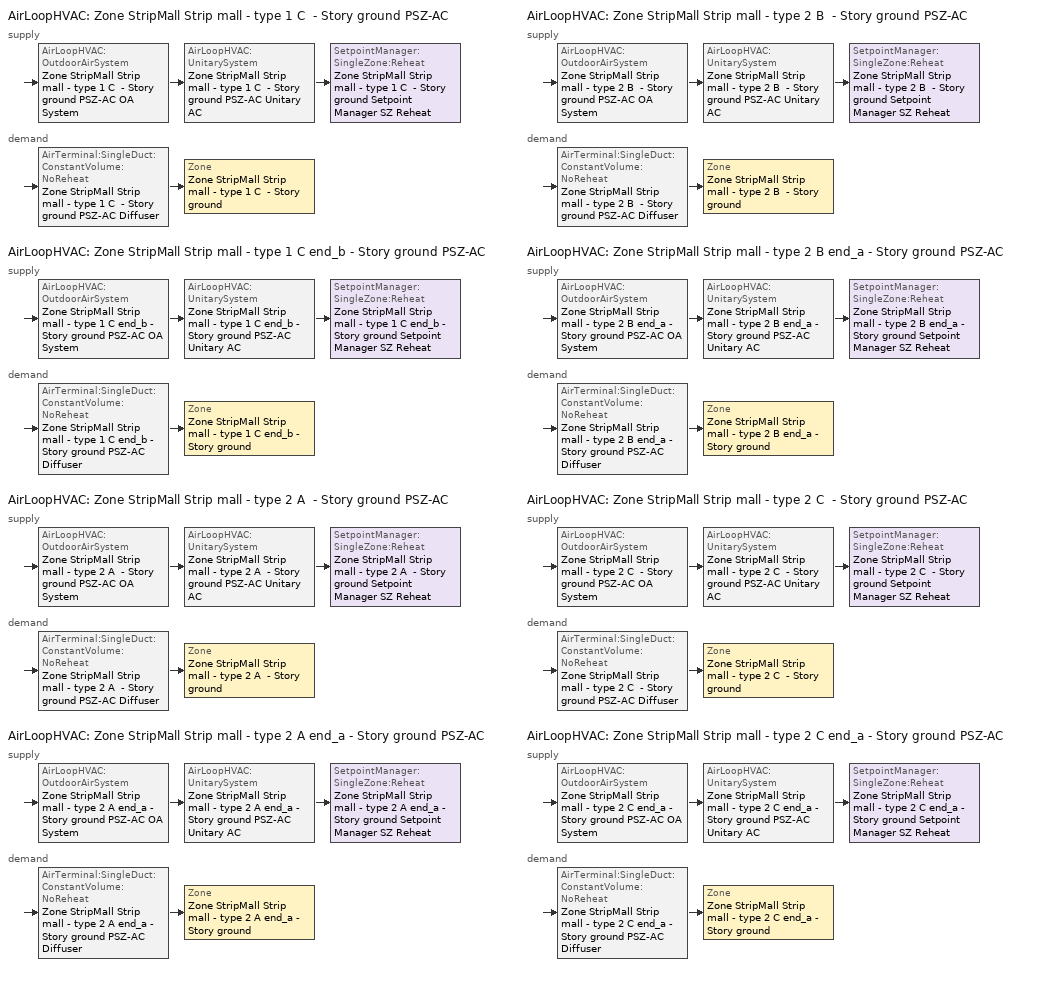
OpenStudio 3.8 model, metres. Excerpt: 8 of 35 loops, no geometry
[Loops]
AirLoopHVAC 'Zone StripMall Strip mall - type 1 C  - Story ground PSZ-AC'
 supply: AirLoopHVAC:OutdoorAirSystem 'Zone StripMall Strip mall - type 1 C  - Story ground PSZ-AC OA System' > AirLoopHVAC:UnitarySystem 'Zone StripMall Strip mall - type 1 C  - Story ground PSZ-AC Unitary AC' > SetpointManager:SingleZone:Reheat 'Zone StripMall Strip mall - type 1 C  - Story ground Setpoint Manager SZ Reheat'
 demand: AirTerminal:SingleDuct:ConstantVolume:NoReheat 'Zone StripMall Strip mall - type 1 C  - Story ground PSZ-AC Diffuser' > Zone 'Zone StripMall Strip mall - type 1 C  - Story ground'
AirLoopHVAC 'Zone StripMall Strip mall - type 1 C end_b - Story ground PSZ-AC'
 supply: AirLoopHVAC:OutdoorAirSystem 'Zone StripMall Strip mall - type 1 C end_b - Story ground PSZ-AC OA System' > AirLoopHVAC:UnitarySystem 'Zone StripMall Strip mall - type 1 C end_b - Story ground PSZ-AC Unitary AC' > SetpointManager:SingleZone:Reheat 'Zone StripMall Strip mall - type 1 C end_b - Story ground Setpoint Manager SZ Reheat'
 demand: AirTerminal:SingleDuct:ConstantVolume:NoReheat 'Zone StripMall Strip mall - type 1 C end_b - Story ground PSZ-AC Diffuser' > Zone 'Zone StripMall Strip mall - type 1 C end_b - Story ground'
AirLoopHVAC 'Zone StripMall Strip mall - type 2 A  - Story ground PSZ-AC'
 supply: AirLoopHVAC:OutdoorAirSystem 'Zone StripMall Strip mall - type 2 A  - Story ground PSZ-AC OA System' > AirLoopHVAC:UnitarySystem 'Zone StripMall Strip mall - type 2 A  - Story ground PSZ-AC Unitary AC' > SetpointManager:SingleZone:Reheat 'Zone StripMall Strip mall - type 2 A  - Story ground Setpoint Manager SZ Reheat'
 demand: AirTerminal:SingleDuct:ConstantVolume:NoReheat 'Zone StripMall Strip mall - type 2 A  - Story ground PSZ-AC Diffuser' > Zone 'Zone StripMall Strip mall - type 2 A  - Story ground'
AirLoopHVAC 'Zone StripMall Strip mall - type 2 A end_a - Story ground PSZ-AC'
 supply: AirLoopHVAC:OutdoorAirSystem 'Zone StripMall Strip mall - type 2 A end_a - Story ground PSZ-AC OA System' > AirLoopHVAC:UnitarySystem 'Zone StripMall Strip mall - type 2 A end_a - Story ground PSZ-AC Unitary AC' > SetpointManager:SingleZone:Reheat 'Zone StripMall Strip mall - type 2 A end_a - Story ground Setpoint Manager SZ Reheat'
 demand: AirTerminal:SingleDuct:ConstantVolume:NoReheat 'Zone StripMall Strip mall - type 2 A end_a - Story ground PSZ-AC Diffuser' > Zone 'Zone StripMall Strip mall - type 2 A end_a - Story ground'
AirLoopHVAC 'Zone StripMall Strip mall - type 2 B  - Story ground PSZ-AC'
 supply: AirLoopHVAC:OutdoorAirSystem 'Zone StripMall Strip mall - type 2 B  - Story ground PSZ-AC OA System' > AirLoopHVAC:UnitarySystem 'Zone StripMall Strip mall - type 2 B  - Story ground PSZ-AC Unitary AC' > SetpointManager:SingleZone:Reheat 'Zone StripMall Strip mall - type 2 B  - Story ground Setpoint Manager SZ Reheat'
 demand: AirTerminal:SingleDuct:ConstantVolume:NoReheat 'Zone StripMall Strip mall - type 2 B  - Story ground PSZ-AC Diffuser' > Zone 'Zone StripMall Strip mall - type 2 B  - Story ground'
AirLoopHVAC 'Zone StripMall Strip mall - type 2 B end_a - Story ground PSZ-AC'
 supply: AirLoopHVAC:OutdoorAirSystem 'Zone StripMall Strip mall - type 2 B end_a - Story ground PSZ-AC OA System' > AirLoopHVAC:UnitarySystem 'Zone StripMall Strip mall - type 2 B end_a - Story ground PSZ-AC Unitary AC' > SetpointManager:SingleZone:Reheat 'Zone StripMall Strip mall - type 2 B end_a - Story ground Setpoint Manager SZ Reheat'
 demand: AirTerminal:SingleDuct:ConstantVolume:NoReheat 'Zone StripMall Strip mall - type 2 B end_a - Story ground PSZ-AC Diffuser' > Zone 'Zone StripMall Strip mall - type 2 B end_a - Story ground'
AirLoopHVAC 'Zone StripMall Strip mall - type 2 C  - Story ground PSZ-AC'
 supply: AirLoopHVAC:OutdoorAirSystem 'Zone StripMall Strip mall - type 2 C  - Story ground PSZ-AC OA System' > AirLoopHVAC:UnitarySystem 'Zone StripMall Strip mall - type 2 C  - Story ground PSZ-AC Unitary AC' > SetpointManager:SingleZone:Reheat 'Zone StripMall Strip mall - type 2 C  - Story ground Setpoint Manager SZ Reheat'
 demand: AirTerminal:SingleDuct:ConstantVolume:NoReheat 'Zone StripMall Strip mall - type 2 C  - Story ground PSZ-AC Diffuser' > Zone 'Zone StripMall Strip mall - type 2 C  - Story ground'
AirLoopHVAC 'Zone StripMall Strip mall - type 2 C end_a - Story ground PSZ-AC'
 supply: AirLoopHVAC:OutdoorAirSystem 'Zone StripMall Strip mall - type 2 C end_a - Story ground PSZ-AC OA System' > AirLoopHVAC:UnitarySystem 'Zone StripMall Strip mall - type 2 C end_a - Story ground PSZ-AC Unitary AC' > SetpointManager:SingleZone:Reheat 'Zone StripMall Strip mall - type 2 C end_a - Story ground Setpoint Manager SZ Reheat'
 demand: AirTerminal:SingleDuct:ConstantVolume:NoReheat 'Zone StripMall Strip mall - type 2 C end_a - Story ground PSZ-AC Diffuser' > Zone 'Zone StripMall Strip mall - type 2 C end_a - Story ground'
[Sizing:Zone] Zone Cooling Design Supply Air Temperature Input Method=SupplyAirTemperature; Zone Cooling Design Supply Air Temperature {C}=12.7778; Zone Cooling Design Supply Air Temperature Difference {deltaC}=11.11; Zone Heating Design Supply Air Temperature Input Method=SupplyAirTemperature; Zone Heating Design Supply Air Temperature {C}=50; Zone Heating Design Supply Air Temperature Difference {deltaC}=11.11; Zone Cooling Design Supply Air Humidity Ratio {kg-H2O/kg-air}=0.0085; Zone Heating Design Supply Air Humidity Ratio {kg-H2O/kg-air}=0.008; Cooling Design Air Flow Method=DesignDay; Heating Design Air Flow Method=DesignDay; Account for Dedicated Outdoor Air System=No; Dedicated Outdoor Air System Control Strategy=NeutralSupplyAir; Dedicated Outdoor Air Low Setpoint Temperature for Design {C}=autosize; Dedicated Outdoor Air High Setpoint Temperature for Design {C}=autosize; Zone Load Sizing Method=Sensible Load Only No Latent Load; Zone Latent Cooling Design Supply Air Humidity Ratio Input Method=HumidityRatioDifference; Zone Cooling Design Supply Air Humidity Ratio Difference {kgWater/kgDryAir}=0.005; Zone Latent Heating Design Supply Air Humidity Ratio Input Method=HumidityRatioDifference; Zone Humidification Design Supply Air Humidity Ratio Difference {kgWater/kgDryAir}=0.005
Zone StripMall Strip mall - type 2 A end_a - Story ground; Zone StripMall Strip mall - type 2 B end_a - Story ground; Zone StripMall Strip mall - type 2 C end_a - Story ground; Zone StripMall Strip mall - type 2 A  - Story ground; Zone StripMall Strip mall - type 2 B  - Story ground; Zone StripMall Strip mall - type 2 C  - Story ground; Zone StripMall Strip mall - type 1 C  - Story ground; Zone StripMall Strip mall - type 1 C end_b - Story ground
[Zone equipment]
Zone StripMall Strip mall - type 2 A end_a - Story ground: Zone StripMall Strip mall - type 2 A end_a - Story ground PSZ-AC Diffuser
Zone StripMall Strip mall - type 2 B end_a - Story ground: Zone StripMall Strip mall - type 2 B end_a - Story ground PSZ-AC Diffuser
Zone StripMall Strip mall - type 2 C end_a - Story ground: Zone StripMall Strip mall - type 2 C end_a - Story ground PSZ-AC Diffuser
Zone StripMall Strip mall - type 2 A  - Story ground: Zone StripMall Strip mall - type 2 A  - Story ground PSZ-AC Diffuser
Zone StripMall Strip mall - type 2 B  - Story ground: Zone StripMall Strip mall - type 2 B  - Story ground PSZ-AC Diffuser
Zone StripMall Strip mall - type 2 C  - Story ground: Zone StripMall Strip mall - type 2 C  - Story ground PSZ-AC Diffuser
Zone StripMall Strip mall - type 1 C  - Story ground: Zone StripMall Strip mall - type 1 C  - Story ground PSZ-AC Diffuser
Zone StripMall Strip mall - type 1 C end_b - Story ground: Zone StripMall Strip mall - type 1 C end_b - Story ground PSZ-AC Diffuser
[AirLoopHVAC] Design Return Air Flow Fraction of Supply Air Flow=1
Name | Availability Schedule | Design Supply Air Flow Rate {m3/s}
Zone StripMall Strip mall - type 1 C  - Story ground PSZ-AC | Zone StripMall Strip mall - type 1 C  - Story ground PSZ-AC Occ Sch | 1.54596
Zone StripMall Strip mall - type 1 C end_b - Story ground PSZ-AC | Zone StripMall Strip mall - type 1 C end_b - Story ground PSZ-AC Occ Sch | 0.151432
Zone StripMall Strip mall - type 2 A  - Story ground PSZ-AC | Zone StripMall Strip mall - type 2 A  - Story ground PSZ-AC Occ Sch | 1.12414
Zone StripMall Strip mall - type 2 A end_a - Story ground PSZ-AC | Zone StripMall Strip mall - type 2 A end_a - Story ground PSZ-AC Occ Sch | 0.0843313
Zone StripMall Strip mall - type 2 B  - Story ground PSZ-AC | Zone StripMall Strip mall - type 2 B  - Story ground PSZ-AC Occ Sch | 4.20309
Zone StripMall Strip mall - type 2 B end_a - Story ground PSZ-AC | Zone StripMall Strip mall - type 2 B end_a - Story ground PSZ-AC Occ Sch | 0.492204
Zone StripMall Strip mall - type 2 C  - Story ground PSZ-AC | Zone StripMall Strip mall - type 2 C  - Story ground PSZ-AC Occ Sch | 1.54263
Zone StripMall Strip mall - type 2 C end_a - Story ground PSZ-AC | Zone StripMall Strip mall - type 2 C end_a - Story ground PSZ-AC Occ Sch | 0.12297
[Sizing:System] Type of Load to Size On=Sensible; Central Heating Maximum System Air Flow Ratio=1; Preheat Design Temperature {C}=7.22222; Preheat Design Humidity Ratio {kg-H2O/kg-Air}=0.008; Precool Design Temperature {C}=12.7778; Precool Design Humidity Ratio {kg-H2O/kg-Air}=0.008; Central Cooling Design Supply Air Temperature {C}=12.7778; Central Heating Design Supply Air Temperature {C}=50; Sizing Option=Coincident; 100% Outdoor Air in Cooling=No; 100% Outdoor Air in Heating=No; Central Cooling Design Supply Air Humidity Ratio {kg-H2O/kg-Air}=0.0085; Central Heating Design Supply Air Humidity Ratio {kg-H2O/kg-Air}=0.008; Cooling Design Air Flow Method=DesignDay; Heating Design Air Flow Method=DesignDay; System Outdoor Air Method=ZoneSum; Zone Maximum Outdoor Air Fraction=1; Cooling Supply Air Flow Rate Per Floor Area {m3/s-m2}=0.00996765; Cooling Fraction of Autosized Cooling Supply Air Flow Rate=1; Cooling Supply Air Flow Rate Per Unit Cooling Capacity {m3/s-W}=3.94755e-05; Heating Supply Air Flow Rate Per Floor Area {m3/s-m2}=0.00996765; Heating Fraction of Autosized Heating Supply Air Flow Rate=1; Heating Fraction of Autosized Cooling Supply Air Flow Rate=1; Heating Supply Air Flow Rate Per Unit Heating Capacity {m3/s-W}=3.15882e-05; Cooling Design Capacity Method=CoolingDesignCapacity; Cooling Design Capacity Per Floor Area {W/m2}=234.7; Fraction of Autosized Cooling Design Capacity=1; Heating Design Capacity Method=HeatingDesignCapacity; Heating Design Capacity Per Floor Area {W/m2}=157; Fraction of Autosized Heating Design Capacity=1; Central Cooling Capacity Control Method=OnOff; Occupant Diversity=1
Name | Design Outdoor Air Flow Rate {m3/s} | Cooling Design Capacity {W} | Heating Design Capacity {W}
Zone StripMall Strip mall - type 1 C  - Story ground PSZ-AC | 1.54596 | 19159.79 | 36805.34
Zone StripMall Strip mall - type 1 C end_b - Story ground PSZ-AC | 0.151432 | 1911.96 | 3647.88
Zone StripMall Strip mall - type 2 A  - Story ground PSZ-AC | 1.12414 | 11592.22 | 36805.34
Zone StripMall Strip mall - type 2 A end_a - Story ground PSZ-AC | 0.0843313 | 892.4 | 3655.63
Zone StripMall Strip mall - type 2 B  - Story ground PSZ-AC | 4.20309 | 51470.67 | 250982
Zone StripMall Strip mall - type 2 B end_a - Story ground PSZ-AC | 0.492204 | 4968.16 | 17388.79
Zone StripMall Strip mall - type 2 C  - Story ground PSZ-AC | 1.54263 | 19115.02 | 36805.34
Zone StripMall Strip mall - type 2 C end_a - Story ground PSZ-AC | 0.12297 | 1514.58 | 3651.75
[SetpointManager:SingleZone:Reheat] Minimum Supply Air Temperature {C}=12.7778; Maximum Supply Air Temperature {C}=50
Name | Control Zone | Setpoint Node or NodeList
Zone StripMall Strip mall - type 1 C  - Story ground Setpoint Manager SZ Reheat | Zone StripMall Strip mall - type 1 C  - Story ground | Zone StripMall Strip mall - type 1 C  - Story ground PSZ-AC Supply Outlet Node
Zone StripMall Strip mall - type 1 C end_b - Story ground Setpoint Manager SZ Reheat | Zone StripMall Strip mall - type 1 C end_b - Story ground | Zone StripMall Strip mall - type 1 C end_b - Story ground PSZ-AC Supply Outlet Node
Zone StripMall Strip mall - type 2 A  - Story ground Setpoint Manager SZ Reheat | Zone StripMall Strip mall - type 2 A  - Story ground | Zone StripMall Strip mall - type 2 A  - Story ground PSZ-AC Supply Outlet Node
Zone StripMall Strip mall - type 2 A end_a - Story ground Setpoint Manager SZ Reheat | Zone StripMall Strip mall - type 2 A end_a - Story ground | Zone StripMall Strip mall - type 2 A end_a - Story ground PSZ-AC Supply Outlet Node
Zone StripMall Strip mall - type 2 B  - Story ground Setpoint Manager SZ Reheat | Zone StripMall Strip mall - type 2 B  - Story ground | Zone StripMall Strip mall - type 2 B  - Story ground PSZ-AC Supply Outlet Node
Zone StripMall Strip mall - type 2 B end_a - Story ground Setpoint Manager SZ Reheat | Zone StripMall Strip mall - type 2 B end_a - Story ground | Zone StripMall Strip mall - type 2 B end_a - Story ground PSZ-AC Supply Outlet Node
Zone StripMall Strip mall - type 2 C  - Story ground Setpoint Manager SZ Reheat | Zone StripMall Strip mall - type 2 C  - Story ground | Zone StripMall Strip mall - type 2 C  - Story ground PSZ-AC Supply Outlet Node
Zone StripMall Strip mall - type 2 C end_a - Story ground Setpoint Manager SZ Reheat | Zone StripMall Strip mall - type 2 C end_a - Story ground | Zone StripMall Strip mall - type 2 C end_a - Story ground PSZ-AC Supply Outlet Node
[Coil:Heating:Gas] Availability Schedule=Always On Discrete; Gas Burner Efficiency=0.8; On Cycle Parasitic Electric Load {W}=0; Off Cycle Parasitic Gas Load {W}=0
Name | Nominal Capacity {W}
Zone StripMall Strip mall - type 1 C  - Story ground PSZ-AC Gas Htg Coil 492kBtu/hr 0.8 Thermal Eff | 76940
Zone StripMall Strip mall - type 1 C end_b - Story ground PSZ-AC Gas Htg Coil 38kBtu/hr 0.8 Thermal Eff | 6969.24
Zone StripMall Strip mall - type 2 A  - Story ground PSZ-AC Gas Htg Coil 325kBtu/hr 0.8 Thermal Eff | 61353.5
Zone StripMall Strip mall - type 2 A end_a - Story ground PSZ-AC Gas Htg Coil 26kBtu/hr 0.8 Thermal Eff | 4489.34
Zone StripMall Strip mall - type 2 B  - Story ground PSZ-AC Gas Htg Coil 3109kBtu/hr 0.8 Thermal Eff | 315528
Zone StripMall Strip mall - type 2 B end_a - Story ground PSZ-AC Gas Htg Coil 179kBtu/hr 0.8 Thermal Eff | 27549.2
Zone StripMall Strip mall - type 2 C  - Story ground PSZ-AC Gas Htg Coil 397kBtu/hr 0.8 Thermal Eff | 76817.1
Zone StripMall Strip mall - type 2 C end_a - Story ground PSZ-AC Gas Htg Coil 29kBtu/hr 0.8 Thermal Eff | 5917.33
[Coil:Heating:Electric] Availability Schedule=Always Off Discrete; Efficiency=1; Nominal Capacity {W}=0
Zone StripMall Strip mall - type 1 C  - Story ground PSZ-AC No Heat; Zone StripMall Strip mall - type 1 C end_b - Story ground PSZ-AC No Heat; Zone StripMall Strip mall - type 2 A  - Story ground PSZ-AC No Heat; Zone StripMall Strip mall - type 2 A end_a - Story ground PSZ-AC No Heat; Zone StripMall Strip mall - type 2 B  - Story ground PSZ-AC No Heat; Zone StripMall Strip mall - type 2 B end_a - Story ground PSZ-AC No Heat; Zone StripMall Strip mall - type 2 C  - Story ground PSZ-AC No Heat; Zone StripMall Strip mall - type 2 C end_a - Story ground PSZ-AC No Heat
[Coil:Cooling:DX:SingleSpeed] Availability Schedule=Always On Discrete; Rated Sensible Heat Ratio=0.800655; Rated Evaporator Fan Power Per Volume Flow Rate 2017 {W/(m3/s)}=773.3; Rated Evaporator Fan Power Per Volume Flow Rate 2023 {W/(m3/s)}=934.4; Total Cooling Capacity Function of Temperature Curve=DOE Ref DX Clg Coil Cool-Cap-fT; Total Cooling Capacity Function of Flow Fraction Curve=DOE Ref DX Clg Coil Cool-CAP-fFlow; Energy Input Ratio Function of Temperature Curve=DOE Ref DX Clg Coil Cool-EIR-fT; Energy Input Ratio Function of Flow Fraction Curve=DOE Ref DX Clg Coil Cool-EIR-fFlow; Part Load Fraction Correlation Curve=DOE Ref DX Clg Coil Cool-PLF-fPLR; Minimum Outdoor Dry-Bulb Temperature for Compressor Operation {C}=-25; Nominal Time for Condensate Removal to Begin {s}=0; Ratio of Initial Moisture Evaporation Rate and Steady State Latent Capacity=0; Maximum Cycling Rate {cycles/hr}=0; Latent Capacity Time Constant {s}=0; Condenser Type=AirCooled; Evaporative Condenser Effectiveness=0.9; Evaporative Condenser Air Flow Rate {m3/s}=autosize; Evaporative Condenser Pump Rated Power Consumption {W}=autosize; Crankcase Heater Capacity {W}=0; Maximum Outdoor Dry-Bulb Temperature for Crankcase Heater Operation {C}=10; Basin Heater Capacity {W/K}=0; Basin Heater Setpoint Temperature {C}=2
Name | Rated Total Cooling Capacity {W} | Rated COP {W/W} | Rated Air Flow Rate {m3/s}
Zone StripMall Strip mall - type 1 C  - Story ground PSZ-AC 1spd DX AC Clg Coil 199kBtu/hr 8.5EER | 25591.1 | 2.96716 | 1.54596
Zone StripMall Strip mall - type 1 C end_b - Story ground PSZ-AC 1spd DX AC Clg Coil 16kBtu/hr 9.7SEER | 2506.74 | 2.967036 | 0.151432
Zone StripMall Strip mall - type 2 A  - Story ground PSZ-AC 1spd DX AC Clg Coil 120kBtu/hr 8.9EER | 18608.6 | 3.10038 | 1.12414
Zone StripMall Strip mall - type 2 A end_a - Story ground PSZ-AC 1spd DX AC Clg Coil 10kBtu/hr 9.7SEER | 1395.98 | 2.967036 | 0.0843313
Zone StripMall Strip mall - type 2 B  - Story ground PSZ-AC 1spd DX AC Clg Coil 794kBtu/hr 8.2EER | 69576 | 2.86725 | 4.20309
Zone StripMall Strip mall - type 2 B end_a - Story ground PSZ-AC 1spd DX AC Clg Coil 69kBtu/hr 8.9EER | 8147.73 | 3.10038 | 0.492204
Zone StripMall Strip mall - type 2 C  - Story ground PSZ-AC 1spd DX AC Clg Coil 154kBtu/hr 8.5EER | 25536 | 2.96716 | 1.54263
Zone StripMall Strip mall - type 2 C end_a - Story ground PSZ-AC 1spd DX AC Clg Coil 11kBtu/hr 9.7SEER | 2035.58 | 2.967036 | 0.12297
[Fan:OnOff] Availability Schedule=Always On Discrete; Motor In Airstream Fraction=1
Name | Fan Total Efficiency | Pressure Rise {Pa} | Maximum Flow Rate {m3/s} | Motor Efficiency | Fan Power Ratio Function of Speed Ratio Curve | Fan Efficiency Ratio Function of Speed Ratio Curve
Zone StripMall Strip mall - type 1 C  - Story ground PSZ-AC Fan | 0.58175 | 1110.94 | 1.54596 | 0.895 | Fan On Off Power Curve 16 | Fan On Off Efficiency Curve 16
Zone StripMall Strip mall - type 1 C end_b - Story ground PSZ-AC Fan | 0.53625 | 622.722 | 0.151432 | 0.825 | Fan On Off Power Curve 17 | Fan On Off Efficiency Curve 17
Zone StripMall Strip mall - type 2 A  - Story ground PSZ-AC Fan | 0.56875 | 622.722 | 1.12414 | 0.875 | Fan On Off Power Curve 18 | Fan On Off Efficiency Curve 18
Zone StripMall Strip mall - type 2 A end_a - Story ground PSZ-AC Fan | 0.53625 | 622.722 | 0.0843313 | 0.825 | Fan On Off Power Curve 19 | Fan On Off Efficiency Curve 19
Zone StripMall Strip mall - type 2 B  - Story ground PSZ-AC Fan | 0.6006 | 1018.77 | 4.20309 | 0.924 | Fan On Off Power Curve 20 | Fan On Off Efficiency Curve 20
Zone StripMall Strip mall - type 2 B end_a - Story ground PSZ-AC Fan | 0.546 | 622.722 | 0.492204 | 0.84 | Fan On Off Power Curve 21 | Fan On Off Efficiency Curve 21
Zone StripMall Strip mall - type 2 C  - Story ground PSZ-AC Fan | 0.56875 | 622.722 | 1.54263 | 0.875 | Fan On Off Power Curve 22 | Fan On Off Efficiency Curve 22
Zone StripMall Strip mall - type 2 C end_a - Story ground PSZ-AC Fan | 0.53625 | 622.722 | 0.12297 | 0.825 | Fan On Off Power Curve 23 | Fan On Off Efficiency Curve 23
[AirLoopHVAC:UnitarySystem] Control Type=Load; Dehumidification Control Type=None; Availability Schedule=Always On Discrete; Fan Placement=DrawThrough; DX Heating Coil Sizing Ratio=1; Use DOAS DX Cooling Coil=No; DOAS DX Cooling Coil Leaving Minimum Air Temperature {C}=2; Latent Load Control=SensibleOnlyLoadControl; Supply Air Flow Rate Method During Cooling Operation=SupplyAirFlowRate; Supply Air Flow Rate Method During Heating Operation=SupplyAirFlowRate; Supply Air Flow Rate Method When No Cooling or Heating is Required=None; No Load Supply Air Flow Rate Control Set To Low Speed=Yes; Maximum Supply Air Temperature {C}=50; Maximum Outdoor Dry-Bulb Temperature for Supplemental Heater Operation {C}=21; Ancilliary On-Cycle Electric Power {W}=0; Ancilliary Off-Cycle Electric Power {W}=0
Name | Controlling Zone or Thermostat Location | Supply Fan | Supply Air Fan Operating Mode Schedule | Heating Coil | Cooling Coil | Supplemental Heating Coil | Supply Air Flow Rate During Cooling Operation {m3/s} | Supply Air Flow Rate During Heating Operation {m3/s}
Zone StripMall Strip mall - type 1 C  - Story ground PSZ-AC Unitary AC | Zone StripMall Strip mall - type 1 C  - Story ground | Zone StripMall Strip mall - type 1 C  - Story ground PSZ-AC Fan | Zone StripMall Strip mall - type 1 C  - Story ground PSZ-AC_night_fancycle_schedule | Zone StripMall Strip mall - type 1 C  - Story ground PSZ-AC Gas Htg Coil 492kBtu/hr 0.8 Thermal Eff | Zone StripMall Strip mall - type 1 C  - Story ground PSZ-AC 1spd DX AC Clg Coil 199kBtu/hr 8.5EER | Zone StripMall Strip mall - type 1 C  - Story ground PSZ-AC No Heat | 1.54596 | 1.54596
Zone StripMall Strip mall - type 1 C end_b - Story ground PSZ-AC Unitary AC | Zone StripMall Strip mall - type 1 C end_b - Story ground | Zone StripMall Strip mall - type 1 C end_b - Story ground PSZ-AC Fan | Zone StripMall Strip mall - type 1 C end_b - Story ground PSZ-AC_night_fancycle_schedule | Zone StripMall Strip mall - type 1 C end_b - Story ground PSZ-AC Gas Htg Coil 38kBtu/hr 0.8 Thermal Eff | Zone StripMall Strip mall - type 1 C end_b - Story ground PSZ-AC 1spd DX AC Clg Coil 16kBtu/hr 9.7SEER | Zone StripMall Strip mall - type 1 C end_b - Story ground PSZ-AC No Heat | 0.151432 | 0.151432
Zone StripMall Strip mall - type 2 A  - Story ground PSZ-AC Unitary AC | Zone StripMall Strip mall - type 2 A  - Story ground | Zone StripMall Strip mall - type 2 A  - Story ground PSZ-AC Fan | Zone StripMall Strip mall - type 2 A  - Story ground PSZ-AC_night_fancycle_schedule | Zone StripMall Strip mall - type 2 A  - Story ground PSZ-AC Gas Htg Coil 325kBtu/hr 0.8 Thermal Eff | Zone StripMall Strip mall - type 2 A  - Story ground PSZ-AC 1spd DX AC Clg Coil 120kBtu/hr 8.9EER | Zone StripMall Strip mall - type 2 A  - Story ground PSZ-AC No Heat | 1.12414 | 1.12414
Zone StripMall Strip mall - type 2 A end_a - Story ground PSZ-AC Unitary AC | Zone StripMall Strip mall - type 2 A end_a - Story ground | Zone StripMall Strip mall - type 2 A end_a - Story ground PSZ-AC Fan | Zone StripMall Strip mall - type 2 A end_a - Story ground PSZ-AC_night_fancycle_schedule | Zone StripMall Strip mall - type 2 A end_a - Story ground PSZ-AC Gas Htg Coil 26kBtu/hr 0.8 Thermal Eff | Zone StripMall Strip mall - type 2 A end_a - Story ground PSZ-AC 1spd DX AC Clg Coil 10kBtu/hr 9.7SEER | Zone StripMall Strip mall - type 2 A end_a - Story ground PSZ-AC No Heat | 0.0843313 | 0.0843313
Zone StripMall Strip mall - type 2 B  - Story ground PSZ-AC Unitary AC | Zone StripMall Strip mall - type 2 B  - Story ground | Zone StripMall Strip mall - type 2 B  - Story ground PSZ-AC Fan | Zone StripMall Strip mall - type 2 B  - Story ground PSZ-AC_night_fancycle_schedule | Zone StripMall Strip mall - type 2 B  - Story ground PSZ-AC Gas Htg Coil 3109kBtu/hr 0.8 Thermal Eff | Zone StripMall Strip mall - type 2 B  - Story ground PSZ-AC 1spd DX AC Clg Coil 794kBtu/hr 8.2EER | Zone StripMall Strip mall - type 2 B  - Story ground PSZ-AC No Heat | 4.20309 | 4.20309
Zone StripMall Strip mall - type 2 B end_a - Story ground PSZ-AC Unitary AC | Zone StripMall Strip mall - type 2 B end_a - Story ground | Zone StripMall Strip mall - type 2 B end_a - Story ground PSZ-AC Fan | Zone StripMall Strip mall - type 2 B end_a - Story ground PSZ-AC_night_fancycle_schedule | Zone StripMall Strip mall - type 2 B end_a - Story ground PSZ-AC Gas Htg Coil 179kBtu/hr 0.8 Thermal Eff | Zone StripMall Strip mall - type 2 B end_a - Story ground PSZ-AC 1spd DX AC Clg Coil 69kBtu/hr 8.9EER | Zone StripMall Strip mall - type 2 B end_a - Story ground PSZ-AC No Heat | 0.492204 | 0.492204
Zone StripMall Strip mall - type 2 C  - Story ground PSZ-AC Unitary AC | Zone StripMall Strip mall - type 2 C  - Story ground | Zone StripMall Strip mall - type 2 C  - Story ground PSZ-AC Fan | Zone StripMall Strip mall - type 2 C  - Story ground PSZ-AC_night_fancycle_schedule | Zone StripMall Strip mall - type 2 C  - Story ground PSZ-AC Gas Htg Coil 397kBtu/hr 0.8 Thermal Eff | Zone StripMall Strip mall - type 2 C  - Story ground PSZ-AC 1spd DX AC Clg Coil 154kBtu/hr 8.5EER | Zone StripMall Strip mall - type 2 C  - Story ground PSZ-AC No Heat | 1.54263 | 1.54263
Zone StripMall Strip mall - type 2 C end_a - Story ground PSZ-AC Unitary AC | Zone StripMall Strip mall - type 2 C end_a - Story ground | Zone StripMall Strip mall - type 2 C end_a - Story ground PSZ-AC Fan | Zone StripMall Strip mall - type 2 C end_a - Story ground PSZ-AC_night_fancycle_schedule | Zone StripMall Strip mall - type 2 C end_a - Story ground PSZ-AC Gas Htg Coil 29kBtu/hr 0.8 Thermal Eff | Zone StripMall Strip mall - type 2 C end_a - Story ground PSZ-AC 1spd DX AC Clg Coil 11kBtu/hr 9.7SEER | Zone StripMall Strip mall - type 2 C end_a - Story ground PSZ-AC No Heat | 0.12297 | 0.12297
[Controller:OutdoorAir] Economizer Control Action Type=ModulateFlow; Lockout Type=LockoutWithCompressor; Minimum Limit Type=FixedMinimum; High Humidity Control=No; Heat Recovery Bypass Control Type=BypassWhenWithinEconomizerLimits; Economizer Operation Staging=InterlockedWithMechanicalCooling
Name | Minimum Outdoor Air Flow Rate {m3/s} | Maximum Outdoor Air Flow Rate {m3/s} | Economizer Control Type | Economizer Maximum Limit Dry-Bulb Temperature {C} | Minimum Outdoor Air Schedule | Controller Mechanical Ventilation | Economizer Maximum Limit Enthalpy {J/kg}
Zone StripMall Strip mall - type 1 C  - Story ground PSZ-AC OA System Controller | 0.459802 | 1.54596 | FixedDryBulb | 10.88 | Zone StripMall Strip mall - type 1 C  - Story ground PSZ-AC_night_ventcycle_schedule | Controller Mechanical Ventilation 17
Zone StripMall Strip mall - type 1 C end_b - Story ground PSZ-AC OA System Controller | 0.0318565 | 0.151432 | NoEconomizer | 28 | Zone StripMall Strip mall - type 1 C end_b - Story ground PSZ-AC_night_ventcycle_schedule | Controller Mechanical Ventilation 18 | 64000
Zone StripMall Strip mall - type 2 A  - Story ground PSZ-AC OA System Controller | 0.459802 | 1.12414 | NoEconomizer | 28 | Zone StripMall Strip mall - type 2 A  - Story ground PSZ-AC_night_ventcycle_schedule | Controller Mechanical Ventilation 19 | 64000
Zone StripMall Strip mall - type 2 A end_a - Story ground PSZ-AC OA System Controller | 0.0318565 | 0.0843313 | NoEconomizer | 28 | Zone StripMall Strip mall - type 2 A end_a - Story ground PSZ-AC_night_ventcycle_schedule | Controller Mechanical Ventilation 20 | 64000
Zone StripMall Strip mall - type 2 B  - Story ground PSZ-AC OA System Controller | 3.13547 | 4.20309 | FixedDryBulb | 10.88 | Zone StripMall Strip mall - type 2 B  - Story ground PSZ-AC_night_ventcycle_schedule | Controller Mechanical Ventilation 21
Zone StripMall Strip mall - type 2 B end_a - Story ground PSZ-AC OA System Controller | 0.217235 | 0.492204 | NoEconomizer | 28 | Zone StripMall Strip mall - type 2 B end_a - Story ground PSZ-AC_night_ventcycle_schedule | Controller Mechanical Ventilation 22 | 64000
Zone StripMall Strip mall - type 2 C  - Story ground PSZ-AC OA System Controller | 0.459802 | 1.54263 | FixedDryBulb | 10.88 | Zone StripMall Strip mall - type 2 C  - Story ground PSZ-AC_night_ventcycle_schedule | Controller Mechanical Ventilation 23
Zone StripMall Strip mall - type 2 C end_a - Story ground PSZ-AC OA System Controller | 0.0318565 | 0.12297 | NoEconomizer | 28 | Zone StripMall Strip mall - type 2 C end_a - Story ground PSZ-AC_night_ventcycle_schedule | Controller Mechanical Ventilation 24 | 64000
[Controller:MechanicalVentilation] Availability Schedule=Always On Discrete
Controller Mechanical Ventilation 17; Controller Mechanical Ventilation 18; Controller Mechanical Ventilation 19; Controller Mechanical Ventilation 20; Controller Mechanical Ventilation 21; Controller Mechanical Ventilation 22; Controller Mechanical Ventilation 23; Controller Mechanical Ventilation 24
[AirLoopHVAC:OutdoorAirSystem]
Name | Controller
Zone StripMall Strip mall - type 1 C  - Story ground PSZ-AC OA System | Zone StripMall Strip mall - type 1 C  - Story ground PSZ-AC OA System Controller
Zone StripMall Strip mall - type 1 C end_b - Story ground PSZ-AC OA System | Zone StripMall Strip mall - type 1 C end_b - Story ground PSZ-AC OA System Controller
Zone StripMall Strip mall - type 2 A  - Story ground PSZ-AC OA System | Zone StripMall Strip mall - type 2 A  - Story ground PSZ-AC OA System Controller
Zone StripMall Strip mall - type 2 A end_a - Story ground PSZ-AC OA System | Zone StripMall Strip mall - type 2 A end_a - Story ground PSZ-AC OA System Controller
Zone StripMall Strip mall - type 2 B  - Story ground PSZ-AC OA System | Zone StripMall Strip mall - type 2 B  - Story ground PSZ-AC OA System Controller
Zone StripMall Strip mall - type 2 B end_a - Story ground PSZ-AC OA System | Zone StripMall Strip mall - type 2 B end_a - Story ground PSZ-AC OA System Controller
Zone StripMall Strip mall - type 2 C  - Story ground PSZ-AC OA System | Zone StripMall Strip mall - type 2 C  - Story ground PSZ-AC OA System Controller
Zone StripMall Strip mall - type 2 C end_a - Story ground PSZ-AC OA System | Zone StripMall Strip mall - type 2 C end_a - Story ground PSZ-AC OA System Controller
[AirTerminal:SingleDuct:ConstantVolume:NoReheat] Availability Schedule=Always On Discrete
Name | Maximum Air Flow Rate {m3/s}
Zone StripMall Strip mall - type 1 C  - Story ground PSZ-AC Diffuser | 1.54596
Zone StripMall Strip mall - type 1 C end_b - Story ground PSZ-AC Diffuser | 0.151432
Zone StripMall Strip mall - type 2 A  - Story ground PSZ-AC Diffuser | 1.12414
Zone StripMall Strip mall - type 2 A end_a - Story ground PSZ-AC Diffuser | 0.0843313
Zone StripMall Strip mall - type 2 B  - Story ground PSZ-AC Diffuser | 4.20309
Zone StripMall Strip mall - type 2 B end_a - Story ground PSZ-AC Diffuser | 0.492204
Zone StripMall Strip mall - type 2 C  - Story ground PSZ-AC Diffuser | 1.54263
Zone StripMall Strip mall - type 2 C end_a - Story ground PSZ-AC Diffuser | 0.12297
[Schedule:Ruleset]
Name | Default Day Schedule | Summer Design Day Schedule | Winter Design Day Schedule
Zone StripMall Strip mall - type 1 C  - Story ground PSZ-AC Occ Sch | Zone StripMall Strip mall - type 1 C  - Story ground PSZ-AC Occ Sch Default | Zone StripMall Strip mall - type 1 C  - Story ground PSZ-AC Occ Sch Summer Design Day | Zone StripMall Strip mall - type 1 C  - Story ground PSZ-AC Occ Sch Winter Design Day
Zone StripMall Strip mall - type 1 C end_b - Story ground PSZ-AC Occ Sch | Zone StripMall Strip mall - type 1 C end_b - Story ground PSZ-AC Occ Sch Default | Zone StripMall Strip mall - type 1 C end_b - Story ground PSZ-AC Occ Sch Summer Design Day | Zone StripMall Strip mall - type 1 C end_b - Story ground PSZ-AC Occ Sch Winter Design Day
Zone StripMall Strip mall - type 2 A  - Story ground PSZ-AC Occ Sch | Zone StripMall Strip mall - type 2 A  - Story ground PSZ-AC Occ Sch Default | Zone StripMall Strip mall - type 2 A  - Story ground PSZ-AC Occ Sch Summer Design Day | Zone StripMall Strip mall - type 2 A  - Story ground PSZ-AC Occ Sch Winter Design Day
Zone StripMall Strip mall - type 2 A end_a - Story ground PSZ-AC Occ Sch | Zone StripMall Strip mall - type 2 A end_a - Story ground PSZ-AC Occ Sch Default | Zone StripMall Strip mall - type 2 A end_a - Story ground PSZ-AC Occ Sch Summer Design Day | Zone StripMall Strip mall - type 2 A end_a - Story ground PSZ-AC Occ Sch Winter Design Day
Zone StripMall Strip mall - type 2 B  - Story ground PSZ-AC Occ Sch | Zone StripMall Strip mall - type 2 B  - Story ground PSZ-AC Occ Sch Default | Zone StripMall Strip mall - type 2 B  - Story ground PSZ-AC Occ Sch Summer Design Day | Zone StripMall Strip mall - type 2 B  - Story ground PSZ-AC Occ Sch Winter Design Day
Zone StripMall Strip mall - type 2 B end_a - Story ground PSZ-AC Occ Sch | Zone StripMall Strip mall - type 2 B end_a - Story ground PSZ-AC Occ Sch Default | Zone StripMall Strip mall - type 2 B end_a - Story ground PSZ-AC Occ Sch Summer Design Day | Zone StripMall Strip mall - type 2 B end_a - Story ground PSZ-AC Occ Sch Winter Design Day
Zone StripMall Strip mall - type 2 C  - Story ground PSZ-AC Occ Sch | Zone StripMall Strip mall - type 2 C  - Story ground PSZ-AC Occ Sch Default | Zone StripMall Strip mall - type 2 C  - Story ground PSZ-AC Occ Sch Summer Design Day | Zone StripMall Strip mall - type 2 C  - Story ground PSZ-AC Occ Sch Winter Design Day
Zone StripMall Strip mall - type 2 C end_a - Story ground PSZ-AC Occ Sch | Zone StripMall Strip mall - type 2 C end_a - Story ground PSZ-AC Occ Sch Default | Zone StripMall Strip mall - type 2 C end_a - Story ground PSZ-AC Occ Sch Summer Design Day | Zone StripMall Strip mall - type 2 C end_a - Story ground PSZ-AC Occ Sch Winter Design Day
Zone StripMall Strip mall - type 1 C  - Story ground PSZ-AC_night_fancycle_schedule | Zone StripMall Strip mall - type 1 C  - Story ground PSZ-AC Occ Sch Default 1 | Zone StripMall Strip mall - type 1 C  - Story ground PSZ-AC Occ Sch Summer Design Day 1 | Zone StripMall Strip mall - type 1 C  - Story ground PSZ-AC Occ Sch Winter Design Day 1
Zone StripMall Strip mall - type 1 C end_b - Story ground PSZ-AC_night_fancycle_schedule | Zone StripMall Strip mall - type 1 C end_b - Story ground PSZ-AC Occ Sch Default 1 | Zone StripMall Strip mall - type 1 C end_b - Story ground PSZ-AC Occ Sch Summer Design Day 1 | Zone StripMall Strip mall - type 1 C end_b - Story ground PSZ-AC Occ Sch Winter Design Day 1
Zone StripMall Strip mall - type 2 A  - Story ground PSZ-AC_night_fancycle_schedule | Zone StripMall Strip mall - type 2 A  - Story ground PSZ-AC Occ Sch Default 1 | Zone StripMall Strip mall - type 2 A  - Story ground PSZ-AC Occ Sch Summer Design Day 1 | Zone StripMall Strip mall - type 2 A  - Story ground PSZ-AC Occ Sch Winter Design Day 1
Zone StripMall Strip mall - type 2 A end_a - Story ground PSZ-AC_night_fancycle_schedule | Zone StripMall Strip mall - type 2 A end_a - Story ground PSZ-AC Occ Sch Default 1 | Zone StripMall Strip mall - type 2 A end_a - Story ground PSZ-AC Occ Sch Summer Design Day 1 | Zone StripMall Strip mall - type 2 A end_a - Story ground PSZ-AC Occ Sch Winter Design Day 1
Zone StripMall Strip mall - type 2 B  - Story ground PSZ-AC_night_fancycle_schedule | Zone StripMall Strip mall - type 2 B  - Story ground PSZ-AC Occ Sch Default 1 | Zone StripMall Strip mall - type 2 B  - Story ground PSZ-AC Occ Sch Summer Design Day 1 | Zone StripMall Strip mall - type 2 B  - Story ground PSZ-AC Occ Sch Winter Design Day 1
Zone StripMall Strip mall - type 2 B end_a - Story ground PSZ-AC_night_fancycle_schedule | Zone StripMall Strip mall - type 2 B end_a - Story ground PSZ-AC Occ Sch Default 1 | Zone StripMall Strip mall - type 2 B end_a - Story ground PSZ-AC Occ Sch Summer Design Day 1 | Zone StripMall Strip mall - type 2 B end_a - Story ground PSZ-AC Occ Sch Winter Design Day 1
Zone StripMall Strip mall - type 2 C  - Story ground PSZ-AC_night_fancycle_schedule | Zone StripMall Strip mall - type 2 C  - Story ground PSZ-AC Occ Sch Default 1 | Zone StripMall Strip mall - type 2 C  - Story ground PSZ-AC Occ Sch Summer Design Day 1 | Zone StripMall Strip mall - type 2 C  - Story ground PSZ-AC Occ Sch Winter Design Day 1
Zone StripMall Strip mall - type 2 C end_a - Story ground PSZ-AC_night_fancycle_schedule | Zone StripMall Strip mall - type 2 C end_a - Story ground PSZ-AC Occ Sch Default 1 | Zone StripMall Strip mall - type 2 C end_a - Story ground PSZ-AC Occ Sch Summer Design Day 1 | Zone StripMall Strip mall - type 2 C end_a - Story ground PSZ-AC Occ Sch Winter Design Day 1
[Schedule:Day]
Zone StripMall Strip mall - type 1 C  - Story ground PSZ-AC Occ Sch Default; Zone StripMall Strip mall - type 1 C end_b - Story ground PSZ-AC Occ Sch Default; Zone StripMall Strip mall - type 2 A  - Story ground PSZ-AC Occ Sch Default; Zone StripMall Strip mall - type 2 A end_a - Story ground PSZ-AC Occ Sch Default; Zone StripMall Strip mall - type 2 B  - Story ground PSZ-AC Occ Sch Default; Zone StripMall Strip mall - type 2 B end_a - Story ground PSZ-AC Occ Sch Default; Zone StripMall Strip mall - type 2 C  - Story ground PSZ-AC Occ Sch Default; Zone StripMall Strip mall - type 2 C end_a - Story ground PSZ-AC Occ Sch Default; Zone StripMall Strip mall - type 1 C  - Story ground PSZ-AC Occ Sch Default 1; Zone StripMall Strip mall - type 1 C end_b - Story ground PSZ-AC Occ Sch Default 1; Zone StripMall Strip mall - type 2 A  - Story ground PSZ-AC Occ Sch Default 1; Zone StripMall Strip mall - type 2 A end_a - Story ground PSZ-AC Occ Sch Default 1; Zone StripMall Strip mall - type 2 B  - Story ground PSZ-AC Occ Sch Default 1; Zone StripMall Strip mall - type 2 B end_a - Story ground PSZ-AC Occ Sch Default 1; Zone StripMall Strip mall - type 2 C  - Story ground PSZ-AC Occ Sch Default 1; Zone StripMall Strip mall - type 2 C end_a - Story ground PSZ-AC Occ Sch Default 1: 11, 0, 0, 18, 0, 1, 24, 0, 0
Zone StripMall Strip mall - type 1 C  - Story ground PSZ-AC Occ Sch Winter Design Day; Zone StripMall Strip mall - type 1 C  - Story ground PSZ-AC Occ Sch Summer Design Day; Zone StripMall Strip mall - type 1 C end_b - Story ground PSZ-AC Occ Sch Winter Design Day; Zone StripMall Strip mall - type 1 C end_b - Story ground PSZ-AC Occ Sch Summer Design Day; Zone StripMall Strip mall - type 2 A  - Story ground PSZ-AC Occ Sch Winter Design Day; Zone StripMall Strip mall - type 2 A  - Story ground PSZ-AC Occ Sch Summer Design Day; Zone StripMall Strip mall - type 2 A end_a - Story ground PSZ-AC Occ Sch Winter Design Day; Zone StripMall Strip mall - type 2 A end_a - Story ground PSZ-AC Occ Sch Summer Design Day; Zone StripMall Strip mall - type 2 B  - Story ground PSZ-AC Occ Sch Winter Design Day; Zone StripMall Strip mall - type 2 B  - Story ground PSZ-AC Occ Sch Summer Design Day; Zone StripMall Strip mall - type 2 B end_a - Story ground PSZ-AC Occ Sch Winter Design Day; Zone StripMall Strip mall - type 2 B end_a - Story ground PSZ-AC Occ Sch Summer Design Day; Zone StripMall Strip mall - type 2 C  - Story ground PSZ-AC Occ Sch Winter Design Day; Zone StripMall Strip mall - type 2 C  - Story ground PSZ-AC Occ Sch Summer Design Day; Zone StripMall Strip mall - type 2 C end_a - Story ground PSZ-AC Occ Sch Winter Design Day; Zone StripMall Strip mall - type 2 C end_a - Story ground PSZ-AC Occ Sch Summer Design Day; Zone StripMall Strip mall - type 1 C  - Story ground PSZ-AC Occ Sch Summer Design Day 1; Zone StripMall Strip mall - type 1 C  - Story ground PSZ-AC Occ Sch Winter Design Day 1; Zone StripMall Strip mall - type 1 C end_b - Story ground PSZ-AC Occ Sch Summer Design Day 1; Zone StripMall Strip mall - type 1 C end_b - Story ground PSZ-AC Occ Sch Winter Design Day 1; Zone StripMall Strip mall - type 2 A  - Story ground PSZ-AC Occ Sch Summer Design Day 1; Zone StripMall Strip mall - type 2 A  - Story ground PSZ-AC Occ Sch Winter Design Day 1; Zone StripMall Strip mall - type 2 A end_a - Story ground PSZ-AC Occ Sch Summer Design Day 1; Zone StripMall Strip mall - type 2 A end_a - Story ground PSZ-AC Occ Sch Winter Design Day 1; Zone StripMall Strip mall - type 2 B  - Story ground PSZ-AC Occ Sch Summer Design Day 1; Zone StripMall Strip mall - type 2 B  - Story ground PSZ-AC Occ Sch Winter Design Day 1; Zone StripMall Strip mall - type 2 B end_a - Story ground PSZ-AC Occ Sch Summer Design Day 1; Zone StripMall Strip mall - type 2 B end_a - Story ground PSZ-AC Occ Sch Winter Design Day 1; Zone StripMall Strip mall - type 2 C  - Story ground PSZ-AC Occ Sch Summer Design Day 1; Zone StripMall Strip mall - type 2 C  - Story ground PSZ-AC Occ Sch Winter Design Day 1; Zone StripMall Strip mall - type 2 C end_a - Story ground PSZ-AC Occ Sch Summer Design Day 1; Zone StripMall Strip mall - type 2 C end_a - Story ground PSZ-AC Occ Sch Winter Design Day 1: 24, 0, 1
Schedule Day 99; Schedule Day 101; Schedule Day 103; Schedule Day 105; Schedule Day 107; Schedule Day 109; Schedule Day 111; Schedule Day 113; Schedule Day 160; Schedule Day 162; Schedule Day 164; Schedule Day 166; Schedule Day 168; Schedule Day 170; Schedule Day 172; Schedule Day 174: 10, 0, 0, 16, 0, 1, 24, 0, 0
Schedule Day 100; Schedule Day 102; Schedule Day 104; Schedule Day 106; Schedule Day 108; Schedule Day 110; Schedule Day 112; Schedule Day 114; Schedule Day 159; Schedule Day 161; Schedule Day 163; Schedule Day 165; Schedule Day 167; Schedule Day 169; Schedule Day 171; Schedule Day 173: 11, 0, 1, 12, 0, 0, 15, 0, 1, 23, 0, 0, 24, 0, 1
[Schedule:Rule] Date Specification Type=DateRange; Start Month=1; End Month=12
Name | Schedule Ruleset | Rule Order | Day Schedule | Apply Saturday | Start Day | End Day | Apply Sunday
Schedule Rule 91 | Zone StripMall Strip mall - type 1 C  - Story ground PSZ-AC Occ Sch | 1 | Schedule Day 99 | Yes | 6 | 29
Schedule Rule 92 | Zone StripMall Strip mall - type 1 C  - Story ground PSZ-AC Occ Sch | 0 | Schedule Day 100 |  | 7 | 30 | Yes
Schedule Rule 93 | Zone StripMall Strip mall - type 1 C end_b - Story ground PSZ-AC Occ Sch | 1 | Schedule Day 101 | Yes | 6 | 29
Schedule Rule 94 | Zone StripMall Strip mall - type 1 C end_b - Story ground PSZ-AC Occ Sch | 0 | Schedule Day 102 |  | 7 | 30 | Yes
Schedule Rule 95 | Zone StripMall Strip mall - type 2 A  - Story ground PSZ-AC Occ Sch | 1 | Schedule Day 103 | Yes | 6 | 29
Schedule Rule 96 | Zone StripMall Strip mall - type 2 A  - Story ground PSZ-AC Occ Sch | 0 | Schedule Day 104 |  | 7 | 30 | Yes
Schedule Rule 97 | Zone StripMall Strip mall - type 2 A end_a - Story ground PSZ-AC Occ Sch | 1 | Schedule Day 105 | Yes | 6 | 29
Schedule Rule 98 | Zone StripMall Strip mall - type 2 A end_a - Story ground PSZ-AC Occ Sch | 0 | Schedule Day 106 |  | 7 | 30 | Yes
Schedule Rule 99 | Zone StripMall Strip mall - type 2 B  - Story ground PSZ-AC Occ Sch | 1 | Schedule Day 107 | Yes | 6 | 29
Schedule Rule 100 | Zone StripMall Strip mall - type 2 B  - Story ground PSZ-AC Occ Sch | 0 | Schedule Day 108 |  | 7 | 30 | Yes
Schedule Rule 101 | Zone StripMall Strip mall - type 2 B end_a - Story ground PSZ-AC Occ Sch | 1 | Schedule Day 109 | Yes | 6 | 29
Schedule Rule 102 | Zone StripMall Strip mall - type 2 B end_a - Story ground PSZ-AC Occ Sch | 0 | Schedule Day 110 |  | 7 | 30 | Yes
Schedule Rule 103 | Zone StripMall Strip mall - type 2 C  - Story ground PSZ-AC Occ Sch | 1 | Schedule Day 111 | Yes | 6 | 29
Schedule Rule 104 | Zone StripMall Strip mall - type 2 C  - Story ground PSZ-AC Occ Sch | 0 | Schedule Day 112 |  | 7 | 30 | Yes
Schedule Rule 105 | Zone StripMall Strip mall - type 2 C end_a - Story ground PSZ-AC Occ Sch | 1 | Schedule Day 113 | Yes | 6 | 29
Schedule Rule 106 | Zone StripMall Strip mall - type 2 C end_a - Story ground PSZ-AC Occ Sch | 0 | Schedule Day 114 |  | 7 | 30 | Yes
Schedule Rule 160 | Zone StripMall Strip mall - type 1 C  - Story ground PSZ-AC_night_fancycle_schedule | 0 | Schedule Day 159 |  | 7 | 30 | Yes
Schedule Rule 161 | Zone StripMall Strip mall - type 1 C  - Story ground PSZ-AC_night_fancycle_schedule | 1 | Schedule Day 160 | Yes | 6 | 29
Schedule Rule 162 | Zone StripMall Strip mall - type 1 C end_b - Story ground PSZ-AC_night_fancycle_schedule | 0 | Schedule Day 161 |  | 7 | 30 | Yes
Schedule Rule 163 | Zone StripMall Strip mall - type 1 C end_b - Story ground PSZ-AC_night_fancycle_schedule | 1 | Schedule Day 162 | Yes | 6 | 29
Schedule Rule 164 | Zone StripMall Strip mall - type 2 A  - Story ground PSZ-AC_night_fancycle_schedule | 0 | Schedule Day 163 |  | 7 | 30 | Yes
Schedule Rule 165 | Zone StripMall Strip mall - type 2 A  - Story ground PSZ-AC_night_fancycle_schedule | 1 | Schedule Day 164 | Yes | 6 | 29
Schedule Rule 166 | Zone StripMall Strip mall - type 2 A end_a - Story ground PSZ-AC_night_fancycle_schedule | 0 | Schedule Day 165 |  | 7 | 30 | Yes
Schedule Rule 167 | Zone StripMall Strip mall - type 2 A end_a - Story ground PSZ-AC_night_fancycle_schedule | 1 | Schedule Day 166 | Yes | 6 | 29
Schedule Rule 168 | Zone StripMall Strip mall - type 2 B  - Story ground PSZ-AC_night_fancycle_schedule | 0 | Schedule Day 167 |  | 7 | 30 | Yes
Schedule Rule 169 | Zone StripMall Strip mall - type 2 B  - Story ground PSZ-AC_night_fancycle_schedule | 1 | Schedule Day 168 | Yes | 6 | 29
Schedule Rule 170 | Zone StripMall Strip mall - type 2 B end_a - Story ground PSZ-AC_night_fancycle_schedule | 0 | Schedule Day 169 |  | 7 | 30 | Yes
Schedule Rule 171 | Zone StripMall Strip mall - type 2 B end_a - Story ground PSZ-AC_night_fancycle_schedule | 1 | Schedule Day 170 | Yes | 6 | 29
Schedule Rule 172 | Zone StripMall Strip mall - type 2 C  - Story ground PSZ-AC_night_fancycle_schedule | 0 | Schedule Day 171 |  | 7 | 30 | Yes
Schedule Rule 173 | Zone StripMall Strip mall - type 2 C  - Story ground PSZ-AC_night_fancycle_schedule | 1 | Schedule Day 172 | Yes | 6 | 29
Schedule Rule 174 | Zone StripMall Strip mall - type 2 C end_a - Story ground PSZ-AC_night_fancycle_schedule | 0 | Schedule Day 173 |  | 7 | 30 | Yes
Schedule Rule 175 | Zone StripMall Strip mall - type 2 C end_a - Story ground PSZ-AC_night_fancycle_schedule | 1 | Schedule Day 174 | Yes | 6 | 29
[Schedule:Constant]
Name | Value
Always On Discrete; Zone StripMall Strip mall - type 1 C  - Story ground PSZ-AC_night_ventcycle_schedule; Zone StripMall Strip mall - type 1 C end_b - Story ground PSZ-AC_night_ventcycle_schedule; Zone StripMall Strip mall - type 2 A  - Story ground PSZ-AC_night_ventcycle_schedule; Zone StripMall Strip mall - type 2 A end_a - Story ground PSZ-AC_night_ventcycle_schedule; Zone StripMall Strip mall - type 2 B  - Story ground PSZ-AC_night_ventcycle_schedule; Zone StripMall Strip mall - type 2 B end_a - Story ground PSZ-AC_night_ventcycle_schedule; Zone StripMall Strip mall - type 2 C  - Story ground PSZ-AC_night_ventcycle_schedule; Zone StripMall Strip mall - type 2 C end_a - Story ground PSZ-AC_night_ventcycle_schedule | 1
Always Off Discrete | 0
[Curve:Exponent] Coefficient1 Constant=1; Coefficient2 Constant=0; Coefficient3 Constant=0; Minimum Value of x=0; Maximum Value of x=1
Fan On Off Power Curve 16; Fan On Off Power Curve 17; Fan On Off Power Curve 18; Fan On Off Power Curve 19; Fan On Off Power Curve 20; Fan On Off Power Curve 21; Fan On Off Power Curve 22; Fan On Off Power Curve 23
[Curve:Cubic] Coefficient1 Constant=1; Coefficient2 x=0; Coefficient3 x**2=0; Coefficient4 x**3=0
Name | Minimum Value of x | Maximum Value of x
Fan On Off Efficiency Curve 16; Fan On Off Efficiency Curve 17; Fan On Off Efficiency Curve 18; Fan On Off Efficiency Curve 19; Fan On Off Efficiency Curve 20; Fan On Off Efficiency Curve 21; Fan On Off Efficiency Curve 22; Fan On Off Efficiency Curve 23 | 0 | 1
DOE Ref DX Clg Coil Cool-CAP-fFlow; DOE Ref DX Clg Coil Cool-EIR-fFlow | -100 | 100
[Curve:Biquadratic] Minimum Value of x=-100; Maximum Value of x=100; Minimum Value of y=-100; Maximum Value of y=100
Name | Coefficient1 Constant | Coefficient2 x | Coefficient3 x**2 | Coefficient4 y | Coefficient5 y**2 | Coefficient6 x*y
DOE Ref DX Clg Coil Cool-Cap-fT | 0.971212 | -0.0152755 | 0.00144345 | -0.00039321 | -6.8364e-06 | -0.000290596
DOE Ref DX Clg Coil Cool-EIR-fT | 0.286871 | 0.0239022 | -0.000810648 | 0.0134585 | 0.000338936 | -0.000487004
[Curve:Quadratic]
DOE Ref DX Clg Coil Cool-PLF-fPLR: Coefficient1 Constant=0.909496; Coefficient2 x=0.0986477; Coefficient3 x**2=-0.00819488; Minimum Value of x=0; Maximum Value of x=1
